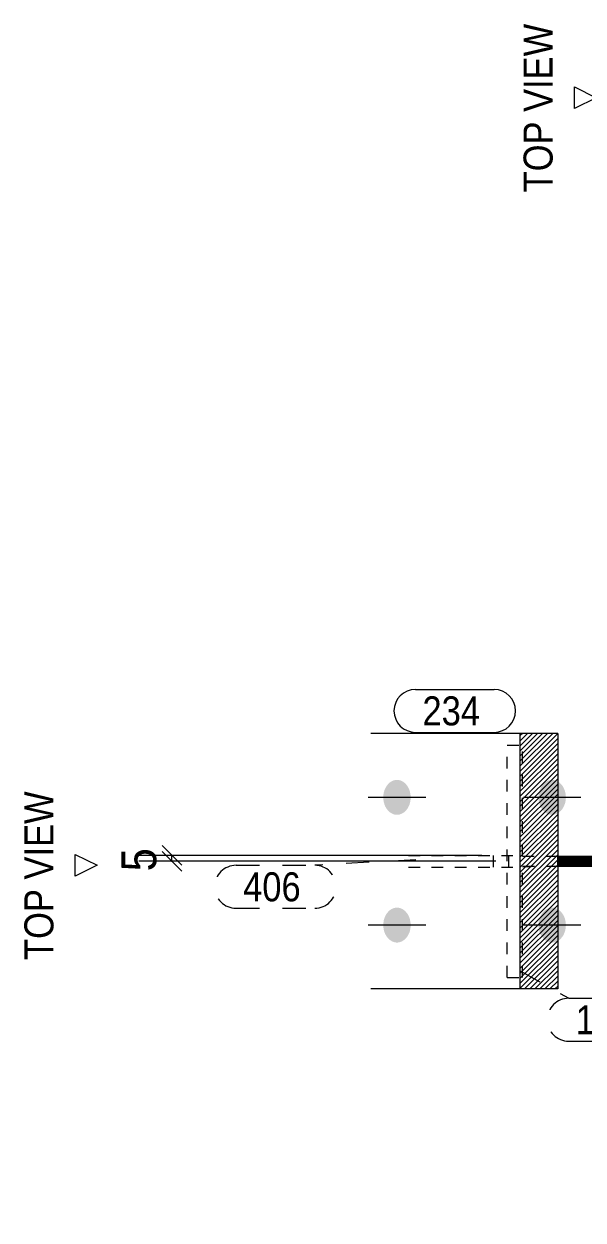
# Model space of a CAD drawing. Header units: millimetres. Extents: x 2 to 579, y 1 to 825.
# Drawn here: x 346.9 to 395, y 572.1 to 675.1 of the extents above; entities that cross this region are included whole.
import ezdxf

# ---------------------------------------------------------------- set-up
doc = ezdxf.new("R2010")
doc.units = ezdxf.units.MM
for name, pattern in [('XKITLINE00', [0]), ('XKITLINE01', [4, 1, -1, 1, -1]), ('XKITLINE02', [4, 2, -2]), ('XKITLINE03', [6, 3, -1, 1, -1])]:
    doc.linetypes.add(name, pattern=pattern)
for name, color, linetype, lineweight in [('Bolt', 3, 'Continuous', 0), ('Dimensions', 7, 'Continuous', 0), ('OtherObjectType', 7, 'Continuous', 0), ('Part', 2, 'Continuous', 0), ('PartMark', 7, 'Continuous', 0)]:
    doc.layers.add(name, color=color, linetype=linetype, lineweight=lineweight)
doc.styles.add('ARIAL', font='ARIAL.TTF')

# ---------------------------------------------------------------- blocks, each defined once
blk = doc.blocks.new('*A4')
at = {"layer": 'Part', "color": 7, "linetype": 'XKITLINE00', "lineweight": 0}
for p, q in [((389.75, 614.03), (389.56, 613.85)), ((390.18, 614.03), (389.56, 613.41)), ((390.62, 614.03), (389.56, 612.98)), ((391.05, 614.03), (389.56, 612.54)), ((391.49, 614.03), (389.56, 612.11)), ((391.92, 614.03), (389.56, 611.67)), ((392.36, 614.03), (389.56, 611.24)), ((392.79, 614.03), (389.56, 610.8)), ((392.79, 613.6), (389.56, 610.37)), ((392.79, 613.16), (389.56, 609.93)), ((392.79, 612.73), (389.56, 609.5)), ((392.79, 612.29), (389.56, 609.06)), ((392.79, 611.86), (389.56, 608.63)), ((392.79, 611.42), (389.56, 608.19)), ((392.79, 610.99), (389.56, 607.76)), ((392.79, 610.55), (389.56, 607.32)), ((392.79, 610.12), (389.56, 606.89)), ((392.79, 609.68), (389.56, 606.45)), ((392.79, 609.25), (389.56, 606.01)), ((392.79, 608.81), (389.56, 605.58)), ((392.79, 608.38), (389.56, 605.14)), ((392.79, 607.94), (389.56, 604.71)), ((392.79, 607.5), (389.56, 604.27)), ((392.79, 607.07), (389.56, 603.84)), ((392.79, 606.63), (389.56, 603.4)), ((392.79, 606.2), (389.56, 602.97)), ((392.79, 605.76), (389.56, 602.53)), ((392.79, 605.33), (389.56, 602.1)), ((392.79, 604.89), (389.56, 601.66)), ((392.79, 604.46), (389.56, 601.23)), ((392.79, 604.02), (389.56, 600.79)), ((392.79, 603.59), (389.56, 600.36)), ((392.79, 603.15), (389.56, 599.92)), ((392.79, 602.72), (389.56, 599.49)), ((392.79, 602.28), (389.56, 599.05)), ((392.79, 601.85), (389.56, 598.62)), ((392.79, 601.41), (389.56, 598.18)), ((392.79, 600.98), (389.56, 597.75)), ((392.79, 600.54), (389.56, 597.31)), ((392.79, 600.11), (389.56, 596.88)), ((392.79, 599.67), (389.56, 596.44)), ((392.79, 599.24), (389.56, 596.01)), ((392.79, 598.8), (389.56, 595.57)), ((392.79, 598.37), (389.56, 595.14)), ((392.79, 597.93), (389.56, 594.7)), ((392.79, 597.5), (389.56, 594.27)), ((392.79, 597.06), (389.56, 593.83)), ((392.79, 596.63), (389.56, 593.4)), ((392.79, 596.19), (389.56, 592.96)), ((392.79, 595.76), (389.56, 592.52)), ((392.79, 595.32), (389.56, 592.09)), ((392.79, 594.89), (389.94, 592.03)), ((392.79, 594.45), (390.38, 592.03)), ((392.79, 594.01), (390.81, 592.03)), ((392.79, 593.58), (391.25, 592.03)), ((392.79, 593.14), (391.68, 592.03)), ((392.79, 592.71), (392.12, 592.03)), ((392.79, 592.27), (392.55, 592.03))]:
    blk.add_line(p, q, dxfattribs=at)
blk = doc.blocks.new('*A5')
at = {"layer": 'Part', "color": 7, "linetype": 'XKITLINE00', "lineweight": 0}
for p, q in [((393.63, 602.58), (392.79, 603.42)), ((393.51, 602.58), (392.79, 603.3)), ((393.39, 602.58), (392.79, 603.18)), ((393.27, 602.58), (392.79, 603.06)), ((393.15, 602.58), (392.79, 602.93)), ((393.02, 602.58), (392.79, 602.81)), ((393.75, 602.58), (392.85, 603.48)), ((393.87, 602.58), (392.97, 603.48)), ((393.99, 602.58), (393.09, 603.48)), ((394.12, 602.58), (393.22, 603.48)), ((394.24, 602.58), (393.34, 603.48)), ((394.36, 602.58), (393.46, 603.48)), ((394.48, 602.58), (393.58, 603.48)), ((394.6, 602.58), (393.7, 603.48)), ((394.72, 602.58), (393.82, 603.48)), ((394.84, 602.58), (393.94, 603.48)), ((394.96, 602.58), (394.06, 603.48)), ((395.09, 602.58), (394.19, 603.48)), ((395.21, 602.58), (394.31, 603.48)), ((395.33, 602.58), (394.43, 603.48)), ((395.45, 602.58), (394.55, 603.48)), ((395.57, 602.58), (394.67, 603.48)), ((395.69, 602.58), (394.79, 603.48)), ((395.81, 602.58), (394.91, 603.48)), ((395.93, 602.58), (395.03, 603.48)), ((396.06, 602.58), (395.16, 603.48)), ((396.18, 602.58), (395.28, 603.48)), ((396.3, 602.58), (395.4, 603.48)), ((396.42, 602.58), (395.52, 603.48)), ((396.54, 602.58), (395.64, 603.48)), ((396.66, 602.58), (395.76, 603.48)), ((396.78, 602.58), (395.88, 603.48)), ((396.9, 602.58), (396, 603.48)), ((397.03, 602.58), (396.13, 603.48)), ((397.15, 602.58), (396.25, 603.48)), ((397.27, 602.58), (396.37, 603.48)), ((397.39, 602.58), (396.49, 603.48)), ((397.51, 602.58), (396.61, 603.48)), ((397.63, 602.58), (396.73, 603.48)), ((397.75, 602.58), (396.85, 603.48)), ((397.87, 602.58), (396.97, 603.48)), ((398, 602.58), (397.1, 603.48)), ((398.12, 602.58), (397.22, 603.48)), ((398.24, 602.58), (397.34, 603.48)), ((398.36, 602.58), (397.46, 603.48)), ((398.48, 602.58), (397.58, 603.48)), ((398.6, 602.58), (397.7, 603.48)), ((398.72, 602.58), (397.82, 603.48)), ((398.84, 602.58), (397.94, 603.48)), ((398.96, 602.58), (398.06, 603.48)), ((399.09, 602.58), (398.19, 603.48)), ((399.21, 602.58), (398.31, 603.48)), ((399.33, 602.58), (398.43, 603.48)), ((399.45, 602.58), (398.55, 603.48)), ((399.57, 602.58), (398.67, 603.48)), ((399.69, 602.58), (398.79, 603.48)), ((399.81, 602.58), (398.91, 603.48)), ((399.93, 602.58), (399.03, 603.48)), ((400.06, 602.58), (399.16, 603.48)), ((400.18, 602.58), (399.28, 603.48)), ((400.3, 602.58), (399.4, 603.48)), ((400.42, 602.58), (399.52, 603.48)), ((400.54, 602.58), (399.64, 603.48)), ((400.66, 602.58), (399.76, 603.48)), ((400.78, 602.58), (399.88, 603.48)), ((400.9, 602.58), (400, 603.48)), ((401.03, 602.58), (400.13, 603.48)), ((401.15, 602.58), (400.25, 603.48)), ((401.27, 602.58), (400.37, 603.48)), ((401.39, 602.58), (400.49, 603.48)), ((401.51, 602.58), (400.61, 603.48)), ((401.63, 602.58), (400.73, 603.48)), ((401.75, 602.58), (400.85, 603.48)), ((401.87, 602.58), (400.97, 603.48)), ((402, 602.58), (401.1, 603.48)), ((402.12, 602.58), (401.22, 603.48)), ((402.24, 602.58), (401.34, 603.48)), ((402.36, 602.58), (401.46, 603.48)), ((402.48, 602.58), (401.58, 603.48)), ((402.6, 602.58), (401.7, 603.48)), ((402.72, 602.58), (401.82, 603.48)), ((402.84, 602.58), (401.94, 603.48)), ((402.97, 602.58), (402.07, 603.48)), ((403.09, 602.58), (402.19, 603.48)), ((403.21, 602.58), (402.31, 603.48)), ((403.33, 602.58), (402.43, 603.48)), ((403.45, 602.58), (402.55, 603.48)), ((403.57, 602.58), (402.67, 603.48)), ((403.69, 602.58), (402.79, 603.48)), ((403.81, 602.58), (402.91, 603.48)), ((403.94, 602.58), (403.04, 603.48)), ((404.06, 602.58), (403.16, 603.48)), ((404.18, 602.58), (403.28, 603.48)), ((404.3, 602.58), (403.4, 603.48)), ((404.42, 602.58), (403.52, 603.48)), ((404.54, 602.58), (403.64, 603.48)), ((404.66, 602.58), (403.76, 603.48)), ((404.78, 602.58), (403.88, 603.48)), ((404.91, 602.58), (404.01, 603.48)), ((405.03, 602.58), (404.13, 603.48)), ((405.15, 602.58), (404.25, 603.48)), ((405.27, 602.58), (404.37, 603.48)), ((405.39, 602.58), (404.49, 603.48)), ((405.51, 602.58), (404.61, 603.48)), ((405.63, 602.58), (404.73, 603.48)), ((405.75, 602.58), (404.85, 603.48)), ((405.88, 602.58), (404.98, 603.48)), ((406, 602.58), (405.1, 603.48)), ((406.12, 602.58), (405.22, 603.48)), ((406.24, 602.58), (405.34, 603.48)), ((406.36, 602.58), (405.46, 603.48)), ((406.48, 602.58), (405.58, 603.48)), ((406.6, 602.58), (405.7, 603.48)), ((406.72, 602.58), (405.82, 603.48)), ((406.85, 602.58), (405.95, 603.48)), ((406.97, 602.58), (406.07, 603.48)), ((407.09, 602.58), (406.19, 603.48)), ((407.21, 602.58), (406.31, 603.48)), ((407.33, 602.58), (406.43, 603.48)), ((407.45, 602.58), (406.55, 603.48)), ((407.57, 602.58), (406.67, 603.48)), ((407.69, 602.58), (406.79, 603.48)), ((407.81, 602.58), (406.91, 603.48)), ((407.94, 602.58), (407.04, 603.48)), ((408.06, 602.58), (407.16, 603.48)), ((408.18, 602.58), (407.28, 603.48)), ((408.3, 602.58), (407.4, 603.48)), ((408.42, 602.58), (407.52, 603.48)), ((408.54, 602.58), (407.64, 603.48)), ((408.66, 602.58), (407.76, 603.48)), ((408.78, 602.58), (407.88, 603.48)), ((408.91, 602.58), (408.01, 603.48)), ((409.03, 602.58), (408.13, 603.48)), ((409.15, 602.58), (408.25, 603.48)), ((409.27, 602.58), (408.37, 603.48)), ((409.39, 602.58), (408.49, 603.48)), ((409.51, 602.58), (408.61, 603.48)), ((409.63, 602.58), (408.73, 603.48)), ((409.75, 602.58), (408.85, 603.48)), ((409.88, 602.58), (408.98, 603.48)), ((410, 602.58), (409.1, 603.48)), ((410.12, 602.58), (409.22, 603.48)), ((410.24, 602.58), (409.34, 603.48)), ((410.36, 602.58), (409.46, 603.48)), ((410.48, 602.58), (409.58, 603.48)), ((410.6, 602.58), (409.7, 603.48)), ((410.72, 602.58), (409.82, 603.48)), ((410.85, 602.58), (409.95, 603.48)), ((410.97, 602.58), (410.07, 603.48)), ((411.09, 602.58), (410.19, 603.48)), ((411.21, 602.58), (410.31, 603.48)), ((411.33, 602.58), (410.43, 603.48)), ((411.45, 602.58), (410.55, 603.48)), ((411.57, 602.58), (410.67, 603.48)), ((411.69, 602.58), (410.79, 603.48)), ((411.82, 602.58), (410.92, 603.48)), ((411.94, 602.58), (411.04, 603.48)), ((412.06, 602.58), (411.16, 603.48)), ((412.18, 602.58), (411.28, 603.48)), ((412.3, 602.58), (411.4, 603.48)), ((412.42, 602.58), (411.52, 603.48)), ((412.54, 602.58), (411.64, 603.48)), ((412.66, 602.58), (411.76, 603.48)), ((412.79, 602.58), (411.89, 603.48)), ((412.91, 602.58), (412.01, 603.48)), ((413.03, 602.58), (412.13, 603.48)), ((413.15, 602.58), (412.25, 603.48)), ((413.27, 602.58), (412.37, 603.48)), ((413.39, 602.58), (412.49, 603.48)), ((413.51, 602.58), (412.61, 603.48)), ((413.63, 602.58), (412.73, 603.48)), ((413.76, 602.58), (412.86, 603.48)), ((413.88, 602.58), (412.98, 603.48)), ((414, 602.58), (413.1, 603.48)), ((414.12, 602.58), (413.22, 603.48)), ((414.24, 602.58), (413.34, 603.48)), ((414.36, 602.58), (413.46, 603.48)), ((414.48, 602.58), (413.58, 603.48)), ((414.6, 602.58), (413.7, 603.48)), ((414.73, 602.58), (413.83, 603.48)), ((414.85, 602.58), (413.95, 603.48)), ((414.97, 602.58), (414.07, 603.48)), ((415.09, 602.58), (414.19, 603.48)), ((415.21, 602.58), (414.31, 603.48)), ((415.33, 602.58), (414.43, 603.48)), ((415.45, 602.58), (414.55, 603.48)), ((415.57, 602.58), (414.67, 603.48)), ((415.7, 602.58), (414.8, 603.48)), ((415.82, 602.58), (414.92, 603.48)), ((415.94, 602.58), (415.04, 603.48)), ((416.06, 602.58), (415.16, 603.48)), ((416.18, 602.58), (415.28, 603.48)), ((416.3, 602.58), (415.4, 603.48)), ((416.42, 602.58), (415.52, 603.48)), ((416.54, 602.58), (415.64, 603.48)), ((416.67, 602.58), (415.77, 603.48)), ((416.79, 602.58), (415.89, 603.48)), ((416.91, 602.58), (416.01, 603.48)), ((417.03, 602.58), (416.13, 603.48)), ((417.15, 602.58), (416.25, 603.48)), ((417.27, 602.58), (416.37, 603.48)), ((417.39, 602.58), (416.49, 603.48)), ((417.51, 602.58), (416.61, 603.48)), ((417.63, 602.58), (416.73, 603.48)), ((417.76, 602.58), (416.86, 603.48)), ((417.88, 602.58), (416.98, 603.48)), ((418, 602.58), (417.1, 603.48)), ((418.12, 602.58), (417.22, 603.48)), ((418.24, 602.58), (417.34, 603.48)), ((418.36, 602.58), (417.46, 603.48)), ((418.48, 602.58), (417.58, 603.48)), ((418.6, 602.58), (417.7, 603.48)), ((418.73, 602.58), (417.83, 603.48)), ((418.85, 602.58), (417.95, 603.48)), ((418.97, 602.58), (418.07, 603.48)), ((419.09, 602.58), (418.19, 603.48)), ((419.21, 602.58), (418.31, 603.48)), ((419.33, 602.58), (418.43, 603.48)), ((419.45, 602.58), (418.55, 603.48)), ((419.57, 602.58), (418.67, 603.48)), ((419.7, 602.58), (418.8, 603.48)), ((419.82, 602.58), (418.92, 603.48)), ((419.94, 602.58), (419.04, 603.48)), ((420.06, 602.58), (419.16, 603.48)), ((420.18, 602.58), (419.28, 603.48)), ((420.3, 602.58), (419.4, 603.48)), ((420.42, 602.58), (419.52, 603.48)), ((420.54, 602.58), (419.64, 603.48)), ((420.67, 602.58), (419.77, 603.48)), ((420.79, 602.58), (419.89, 603.48)), ((420.91, 602.58), (420.01, 603.48)), ((421.03, 602.58), (420.13, 603.48)), ((421.15, 602.58), (420.25, 603.48)), ((421.27, 602.58), (420.37, 603.48)), ((421.39, 602.58), (420.49, 603.48)), ((421.51, 602.58), (420.61, 603.48)), ((421.64, 602.58), (420.74, 603.48)), ((421.76, 602.58), (420.86, 603.48)), ((421.88, 602.58), (420.98, 603.48)), ((422, 602.58), (421.1, 603.48)), ((422.12, 602.58), (421.22, 603.48)), ((422.24, 602.58), (421.34, 603.48)), ((422.36, 602.58), (421.46, 603.48)), ((422.48, 602.58), (421.58, 603.48)), ((422.61, 602.58), (421.71, 603.48)), ((422.73, 602.58), (421.83, 603.48)), ((422.85, 602.58), (421.95, 603.48)), ((422.97, 602.58), (422.07, 603.48)), ((423.09, 602.58), (422.19, 603.48)), ((423.21, 602.58), (422.31, 603.48)), ((423.33, 602.58), (422.43, 603.48)), ((423.45, 602.58), (422.55, 603.48)), ((423.58, 602.58), (422.68, 603.48)), ((423.7, 602.58), (422.8, 603.48)), ((423.82, 602.58), (422.92, 603.48)), ((423.94, 602.58), (423.04, 603.48)), ((424.06, 602.58), (423.16, 603.48)), ((424.18, 602.58), (423.28, 603.48)), ((424.25, 602.63), (423.4, 603.48)), ((424.31, 602.69), (423.52, 603.48)), ((424.37, 602.75), (423.65, 603.48)), ((424.43, 602.82), (423.77, 603.48)), ((424.49, 602.88), (423.89, 603.48)), ((424.55, 602.94), (424.01, 603.48)), ((424.62, 603), (424.13, 603.48)), ((424.68, 603.06), (424.25, 603.48)), ((424.3, 602.58), (424.25, 602.63)), ((424.42, 602.58), (424.31, 602.69)), ((424.74, 603.12), (424.37, 603.48)), ((424.55, 602.58), (424.37, 602.75)), ((424.67, 602.58), (424.43, 602.82)), ((424.8, 603.18), (424.49, 603.48)), ((424.79, 602.58), (424.49, 602.88)), ((424.91, 602.58), (424.55, 602.94)), ((424.86, 603.24), (424.62, 603.48)), ((425.03, 602.58), (424.62, 603)), ((425.1, 602.63), (424.68, 603.06)), ((424.92, 603.3), (424.74, 603.48)), ((425.1, 602.75), (424.74, 603.12)), ((425.1, 602.87), (424.8, 603.18)), ((424.98, 603.36), (424.86, 603.48)), ((425.1, 603), (424.86, 603.24)), ((425.1, 603.12), (424.92, 603.3)), ((425.04, 603.42), (424.98, 603.48)), ((425.1, 603.24), (424.98, 603.36)), ((425.1, 603.36), (425.04, 603.42))]:
    blk.add_line(p, q, dxfattribs=at)
blk = doc.blocks.new('*A50')
at = {"layer": 'Bolt'}
for points in [[(380.14, 608.5), (380.14, 608.46), (380.13, 608.42), (380.13, 608.39), (380.13, 608.35), (380.12, 608.31), (380.12, 608.28), (380.11, 608.24), (380.11, 608.2), (380.1, 608.17), (380.09, 608.13), (380.09, 608.1), (380.08, 608.06), (380.07, 608.03), (380.06, 607.99), (380.05, 607.96), (380.04, 607.92), (380.02, 607.89), (380.01, 607.86), (380, 607.83), (379.98, 607.79), (379.97, 607.76), (379.95, 607.73), (379.94, 607.7), (379.92, 607.67), (379.91, 607.64), (379.89, 607.61), (379.87, 607.58), (379.85, 607.55), (379.83, 607.52), (379.81, 607.5), (379.79, 607.47), (379.77, 607.45), (379.75, 607.42), (379.73, 607.4), (379.71, 607.37), (379.68, 607.35), (379.66, 607.33), (379.64, 607.31), (379.61, 607.28), (379.59, 607.26), (379.56, 607.25), (379.54, 607.23), (379.51, 607.21), (379.49, 607.19), (379.46, 607.18), (379.44, 607.16), (379.41, 607.15), (379.38, 607.13), (379.36, 607.12), (379.33, 607.11), (379.3, 607.1), (379.27, 607.09), (379.25, 607.08), (379.22, 607.07), (379.19, 607.06), (379.16, 607.05), (379.13, 607.05), (379.1, 607.04), (379.07, 607.04), (379.05, 607.04), (379.02, 607.03), (378.99, 607.03), (378.96, 607.03), (378.93, 607.03), (378.9, 607.03), (378.87, 607.04), (378.84, 607.04), (378.81, 607.04), (378.79, 607.05), (378.76, 607.05), (378.73, 607.06), (378.7, 607.07), (378.67, 607.08), (378.64, 607.09), (378.62, 607.1), (378.59, 607.11), (378.56, 607.12), (378.54, 607.13), (378.51, 607.15), (378.48, 607.16), (378.46, 607.18), (378.43, 607.19), (378.4, 607.21), (378.38, 607.23), (378.35, 607.25), (378.33, 607.26), (378.3, 607.28), (378.28, 607.31), (378.26, 607.33), (378.23, 607.35), (378.21, 607.37), (378.19, 607.4), (378.17, 607.42), (378.15, 607.45), (378.13, 607.47), (378.11, 607.5), (378.09, 607.52), (378.07, 607.55), (378.05, 607.58), (378.03, 607.61), (378.01, 607.64), (378, 607.67), (377.98, 607.7), (377.96, 607.73), (377.95, 607.76), (377.93, 607.79), (377.92, 607.83), (377.91, 607.86), (377.89, 607.89), (377.88, 607.92), (377.87, 607.96), (377.86, 607.99), (377.85, 608.03), (377.84, 608.06), (377.83, 608.1), (377.82, 608.13), (377.82, 608.17), (377.81, 608.2), (377.8, 608.24), (377.8, 608.28), (377.79, 608.31), (377.79, 608.35), (377.79, 608.39), (377.78, 608.42), (377.78, 608.46), (377.78, 608.5), (377.78, 608.53), (377.78, 608.57), (377.78, 608.61), (377.78, 608.64), (377.79, 608.68), (377.79, 608.72), (377.79, 608.75), (377.8, 608.79), (377.8, 608.82), (377.81, 608.86), (377.82, 608.9), (377.82, 608.93), (377.83, 608.97), (377.84, 609), (377.85, 609.04), (377.86, 609.07), (377.87, 609.11), (377.88, 609.14), (377.89, 609.17), (377.91, 609.21), (377.92, 609.24), (377.93, 609.27), (377.95, 609.3), (377.96, 609.33), (377.98, 609.37), (378, 609.4), (378.01, 609.43), (378.03, 609.46), (378.05, 609.48), (378.07, 609.51), (378.09, 609.54), (378.11, 609.57), (378.13, 609.59), (378.15, 609.62), (378.17, 609.64), (378.19, 609.67), (378.21, 609.69), (378.23, 609.71), (378.26, 609.74), (378.28, 609.76), (378.3, 609.78), (378.33, 609.8), (378.35, 609.82), (378.38, 609.84), (378.4, 609.86), (378.43, 609.87), (378.46, 609.89), (378.48, 609.9), (378.51, 609.92), (378.54, 609.93), (378.56, 609.94), (378.59, 609.96), (378.62, 609.97), (378.64, 609.98), (378.67, 609.99), (378.7, 610), (378.73, 610), (378.76, 610.01), (378.79, 610.02), (378.81, 610.02), (378.84, 610.02), (378.87, 610.03), (378.9, 610.03), (378.93, 610.03), (378.96, 610.03), (378.99, 610.03), (379.02, 610.03), (379.05, 610.03), (379.07, 610.02), (379.1, 610.02), (379.13, 610.02), (379.16, 610.01), (379.19, 610), (379.22, 610), (379.25, 609.99), (379.27, 609.98), (379.3, 609.97), (379.33, 609.96), (379.36, 609.94), (379.38, 609.93), (379.41, 609.92), (379.44, 609.9), (379.46, 609.89), (379.49, 609.87), (379.51, 609.86), (379.54, 609.84), (379.56, 609.82), (379.59, 609.8), (379.61, 609.78), (379.64, 609.76), (379.66, 609.74), (379.68, 609.71), (379.71, 609.69), (379.73, 609.67), (379.75, 609.64), (379.77, 609.62), (379.79, 609.59), (379.81, 609.57), (379.83, 609.54), (379.85, 609.51), (379.87, 609.48), (379.89, 609.46), (379.91, 609.43), (379.92, 609.4), (379.94, 609.37), (379.95, 609.33), (379.97, 609.3), (379.98, 609.27), (380, 609.24), (380.01, 609.21), (380.02, 609.17), (380.04, 609.14), (380.05, 609.11), (380.06, 609.07), (380.07, 609.04), (380.08, 609), (380.09, 608.97), (380.09, 608.93), (380.1, 608.9), (380.11, 608.86), (380.11, 608.82), (380.12, 608.79), (380.12, 608.75), (380.13, 608.72), (380.13, 608.68), (380.13, 608.64), (380.14, 608.61), (380.14, 608.57), (380.14, 608.53)], [(393.49, 608.5), (393.49, 608.46), (393.48, 608.42), (393.48, 608.39), (393.48, 608.35), (393.47, 608.31), (393.47, 608.28), (393.46, 608.24), (393.46, 608.2), (393.45, 608.17), (393.44, 608.13), (393.44, 608.1), (393.43, 608.06), (393.42, 608.03), (393.41, 607.99), (393.4, 607.96), (393.39, 607.92), (393.37, 607.89), (393.36, 607.86), (393.35, 607.83), (393.33, 607.79), (393.32, 607.76), (393.3, 607.73), (393.29, 607.7), (393.27, 607.67), (393.26, 607.64), (393.24, 607.61), (393.22, 607.58), (393.2, 607.55), (393.18, 607.52), (393.16, 607.5), (393.14, 607.47), (393.12, 607.45), (393.1, 607.42), (393.08, 607.4), (393.06, 607.37), (393.03, 607.35), (393.01, 607.33), (392.99, 607.31), (392.96, 607.28), (392.94, 607.26), (392.91, 607.25), (392.89, 607.23), (392.86, 607.21), (392.84, 607.19), (392.81, 607.18), (392.79, 607.16), (392.76, 607.15), (392.73, 607.13), (392.71, 607.12), (392.68, 607.11), (392.65, 607.1), (392.62, 607.09), (392.6, 607.08), (392.57, 607.07), (392.54, 607.06), (392.51, 607.05), (392.48, 607.05), (392.45, 607.04), (392.42, 607.04), (392.4, 607.04), (392.37, 607.03), (392.34, 607.03), (392.31, 607.03), (392.28, 607.03), (392.25, 607.03), (392.22, 607.04), (392.19, 607.04), (392.17, 607.04), (392.14, 607.05), (392.11, 607.05), (392.08, 607.06), (392.05, 607.07), (392.02, 607.08), (392, 607.09), (391.97, 607.1), (391.94, 607.11), (391.91, 607.12), (391.89, 607.13), (391.86, 607.15), (391.83, 607.16), (391.81, 607.18), (391.78, 607.19), (391.75, 607.21), (391.73, 607.23), (391.7, 607.25), (391.68, 607.26), (391.65, 607.28), (391.63, 607.31), (391.61, 607.33), (391.58, 607.35), (391.56, 607.37), (391.54, 607.4), (391.52, 607.42), (391.5, 607.45), (391.48, 607.47), (391.46, 607.5), (391.44, 607.52), (391.42, 607.55), (391.4, 607.58), (391.38, 607.61), (391.36, 607.64), (391.35, 607.67), (391.33, 607.7), (391.31, 607.73), (391.3, 607.76), (391.28, 607.79), (391.27, 607.83), (391.26, 607.86), (391.24, 607.89), (391.23, 607.92), (391.22, 607.96), (391.21, 607.99), (391.2, 608.03), (391.19, 608.06), (391.18, 608.1), (391.17, 608.13), (391.17, 608.17), (391.16, 608.2), (391.15, 608.24), (391.15, 608.28), (391.14, 608.31), (391.14, 608.35), (391.14, 608.39), (391.13, 608.42), (391.13, 608.46), (391.13, 608.5), (391.13, 608.53), (391.13, 608.57), (391.13, 608.61), (391.13, 608.64), (391.14, 608.68), (391.14, 608.72), (391.14, 608.75), (391.15, 608.79), (391.15, 608.82), (391.16, 608.86), (391.17, 608.9), (391.17, 608.93), (391.18, 608.97), (391.19, 609), (391.2, 609.04), (391.21, 609.07), (391.22, 609.11), (391.23, 609.14), (391.24, 609.17), (391.26, 609.21), (391.27, 609.24), (391.28, 609.27), (391.3, 609.3), (391.31, 609.33), (391.33, 609.37), (391.35, 609.4), (391.36, 609.43), (391.38, 609.46), (391.4, 609.48), (391.42, 609.51), (391.44, 609.54), (391.46, 609.57), (391.48, 609.59), (391.5, 609.62), (391.52, 609.64), (391.54, 609.67), (391.56, 609.69), (391.58, 609.71), (391.61, 609.74), (391.63, 609.76), (391.65, 609.78), (391.68, 609.8), (391.7, 609.82), (391.73, 609.84), (391.75, 609.86), (391.78, 609.87), (391.81, 609.89), (391.83, 609.9), (391.86, 609.92), (391.89, 609.93), (391.91, 609.94), (391.94, 609.96), (391.97, 609.97), (392, 609.98), (392.02, 609.99), (392.05, 610), (392.08, 610), (392.11, 610.01), (392.14, 610.02), (392.17, 610.02), (392.19, 610.02), (392.22, 610.03), (392.25, 610.03), (392.28, 610.03), (392.31, 610.03), (392.34, 610.03), (392.37, 610.03), (392.4, 610.03), (392.42, 610.02), (392.45, 610.02), (392.48, 610.02), (392.51, 610.01), (392.54, 610), (392.57, 610), (392.6, 609.99), (392.62, 609.98), (392.65, 609.97), (392.68, 609.96), (392.71, 609.94), (392.73, 609.93), (392.76, 609.92), (392.79, 609.9), (392.81, 609.89), (392.84, 609.87), (392.86, 609.86), (392.89, 609.84), (392.91, 609.82), (392.94, 609.8), (392.96, 609.78), (392.99, 609.76), (393.01, 609.74), (393.03, 609.71), (393.06, 609.69), (393.08, 609.67), (393.1, 609.64), (393.12, 609.62), (393.14, 609.59), (393.16, 609.57), (393.18, 609.54), (393.2, 609.51), (393.22, 609.48), (393.24, 609.46), (393.26, 609.43), (393.27, 609.4), (393.29, 609.37), (393.3, 609.33), (393.32, 609.3), (393.33, 609.27), (393.35, 609.24), (393.36, 609.21), (393.37, 609.17), (393.39, 609.14), (393.4, 609.11), (393.41, 609.07), (393.42, 609.04), (393.43, 609), (393.44, 608.97), (393.44, 608.93), (393.45, 608.9), (393.46, 608.86), (393.46, 608.82), (393.47, 608.79), (393.47, 608.75), (393.48, 608.72), (393.48, 608.68), (393.48, 608.64), (393.49, 608.61), (393.49, 608.57), (393.49, 608.53)], [(380.14, 597.5), (380.14, 597.46), (380.13, 597.42), (380.13, 597.39), (380.13, 597.35), (380.12, 597.31), (380.12, 597.28), (380.11, 597.24), (380.11, 597.2), (380.1, 597.17), (380.09, 597.13), (380.09, 597.1), (380.08, 597.06), (380.07, 597.03), (380.06, 596.99), (380.05, 596.96), (380.04, 596.92), (380.02, 596.89), (380.01, 596.86), (380, 596.83), (379.98, 596.79), (379.97, 596.76), (379.95, 596.73), (379.94, 596.7), (379.92, 596.67), (379.91, 596.64), (379.89, 596.61), (379.87, 596.58), (379.85, 596.55), (379.83, 596.52), (379.81, 596.5), (379.79, 596.47), (379.77, 596.45), (379.75, 596.42), (379.73, 596.4), (379.71, 596.37), (379.68, 596.35), (379.66, 596.33), (379.64, 596.31), (379.61, 596.28), (379.59, 596.26), (379.56, 596.25), (379.54, 596.23), (379.51, 596.21), (379.49, 596.19), (379.46, 596.18), (379.44, 596.16), (379.41, 596.15), (379.38, 596.13), (379.36, 596.12), (379.33, 596.11), (379.3, 596.1), (379.27, 596.09), (379.25, 596.08), (379.22, 596.07), (379.19, 596.06), (379.16, 596.05), (379.13, 596.05), (379.1, 596.04), (379.07, 596.04), (379.05, 596.04), (379.02, 596.03), (378.99, 596.03), (378.96, 596.03), (378.93, 596.03), (378.9, 596.03), (378.87, 596.04), (378.84, 596.04), (378.81, 596.04), (378.79, 596.05), (378.76, 596.05), (378.73, 596.06), (378.7, 596.07), (378.67, 596.08), (378.64, 596.09), (378.62, 596.1), (378.59, 596.11), (378.56, 596.12), (378.54, 596.13), (378.51, 596.15), (378.48, 596.16), (378.46, 596.18), (378.43, 596.19), (378.4, 596.21), (378.38, 596.23), (378.35, 596.25), (378.33, 596.26), (378.3, 596.28), (378.28, 596.31), (378.26, 596.33), (378.23, 596.35), (378.21, 596.37), (378.19, 596.4), (378.17, 596.42), (378.15, 596.45), (378.13, 596.47), (378.11, 596.5), (378.09, 596.52), (378.07, 596.55), (378.05, 596.58), (378.03, 596.61), (378.01, 596.64), (378, 596.67), (377.98, 596.7), (377.96, 596.73), (377.95, 596.76), (377.93, 596.79), (377.92, 596.83), (377.91, 596.86), (377.89, 596.89), (377.88, 596.92), (377.87, 596.96), (377.86, 596.99), (377.85, 597.03), (377.84, 597.06), (377.83, 597.1), (377.82, 597.13), (377.82, 597.17), (377.81, 597.2), (377.8, 597.24), (377.8, 597.28), (377.79, 597.31), (377.79, 597.35), (377.79, 597.39), (377.78, 597.42), (377.78, 597.46), (377.78, 597.5), (377.78, 597.53), (377.78, 597.57), (377.78, 597.61), (377.78, 597.64), (377.79, 597.68), (377.79, 597.72), (377.79, 597.75), (377.8, 597.79), (377.8, 597.82), (377.81, 597.86), (377.82, 597.9), (377.82, 597.93), (377.83, 597.97), (377.84, 598), (377.85, 598.04), (377.86, 598.07), (377.87, 598.11), (377.88, 598.14), (377.89, 598.17), (377.91, 598.21), (377.92, 598.24), (377.93, 598.27), (377.95, 598.3), (377.96, 598.33), (377.98, 598.37), (378, 598.4), (378.01, 598.43), (378.03, 598.46), (378.05, 598.48), (378.07, 598.51), (378.09, 598.54), (378.11, 598.57), (378.13, 598.59), (378.15, 598.62), (378.17, 598.64), (378.19, 598.67), (378.21, 598.69), (378.23, 598.71), (378.26, 598.74), (378.28, 598.76), (378.3, 598.78), (378.33, 598.8), (378.35, 598.82), (378.38, 598.84), (378.4, 598.86), (378.43, 598.87), (378.46, 598.89), (378.48, 598.9), (378.51, 598.92), (378.54, 598.93), (378.56, 598.94), (378.59, 598.96), (378.62, 598.97), (378.64, 598.98), (378.67, 598.99), (378.7, 599), (378.73, 599), (378.76, 599.01), (378.79, 599.02), (378.81, 599.02), (378.84, 599.02), (378.87, 599.03), (378.9, 599.03), (378.93, 599.03), (378.96, 599.03), (378.99, 599.03), (379.02, 599.03), (379.05, 599.03), (379.07, 599.02), (379.1, 599.02), (379.13, 599.02), (379.16, 599.01), (379.19, 599), (379.22, 599), (379.25, 598.99), (379.27, 598.98), (379.3, 598.97), (379.33, 598.96), (379.36, 598.94), (379.38, 598.93), (379.41, 598.92), (379.44, 598.9), (379.46, 598.89), (379.49, 598.87), (379.51, 598.86), (379.54, 598.84), (379.56, 598.82), (379.59, 598.8), (379.61, 598.78), (379.64, 598.76), (379.66, 598.74), (379.68, 598.71), (379.71, 598.69), (379.73, 598.67), (379.75, 598.64), (379.77, 598.62), (379.79, 598.59), (379.81, 598.57), (379.83, 598.54), (379.85, 598.51), (379.87, 598.48), (379.89, 598.46), (379.91, 598.43), (379.92, 598.4), (379.94, 598.37), (379.95, 598.33), (379.97, 598.3), (379.98, 598.27), (380, 598.24), (380.01, 598.21), (380.02, 598.17), (380.04, 598.14), (380.05, 598.11), (380.06, 598.07), (380.07, 598.04), (380.08, 598), (380.09, 597.97), (380.09, 597.93), (380.1, 597.9), (380.11, 597.86), (380.11, 597.82), (380.12, 597.79), (380.12, 597.75), (380.13, 597.72), (380.13, 597.68), (380.13, 597.64), (380.14, 597.61), (380.14, 597.57), (380.14, 597.53)], [(393.49, 597.5), (393.49, 597.46), (393.48, 597.42), (393.48, 597.39), (393.48, 597.35), (393.47, 597.31), (393.47, 597.28), (393.46, 597.24), (393.46, 597.2), (393.45, 597.17), (393.44, 597.13), (393.44, 597.1), (393.43, 597.06), (393.42, 597.03), (393.41, 596.99), (393.4, 596.96), (393.39, 596.92), (393.37, 596.89), (393.36, 596.86), (393.35, 596.83), (393.33, 596.79), (393.32, 596.76), (393.3, 596.73), (393.29, 596.7), (393.27, 596.67), (393.26, 596.64), (393.24, 596.61), (393.22, 596.58), (393.2, 596.55), (393.18, 596.52), (393.16, 596.5), (393.14, 596.47), (393.12, 596.45), (393.1, 596.42), (393.08, 596.4), (393.06, 596.37), (393.03, 596.35), (393.01, 596.33), (392.99, 596.31), (392.96, 596.28), (392.94, 596.26), (392.91, 596.25), (392.89, 596.23), (392.86, 596.21), (392.84, 596.19), (392.81, 596.18), (392.79, 596.16), (392.76, 596.15), (392.73, 596.13), (392.71, 596.12), (392.68, 596.11), (392.65, 596.1), (392.62, 596.09), (392.6, 596.08), (392.57, 596.07), (392.54, 596.06), (392.51, 596.05), (392.48, 596.05), (392.45, 596.04), (392.42, 596.04), (392.4, 596.04), (392.37, 596.03), (392.34, 596.03), (392.31, 596.03), (392.28, 596.03), (392.25, 596.03), (392.22, 596.04), (392.19, 596.04), (392.17, 596.04), (392.14, 596.05), (392.11, 596.05), (392.08, 596.06), (392.05, 596.07), (392.02, 596.08), (392, 596.09), (391.97, 596.1), (391.94, 596.11), (391.91, 596.12), (391.89, 596.13), (391.86, 596.15), (391.83, 596.16), (391.81, 596.18), (391.78, 596.19), (391.75, 596.21), (391.73, 596.23), (391.7, 596.25), (391.68, 596.26), (391.65, 596.28), (391.63, 596.31), (391.61, 596.33), (391.58, 596.35), (391.56, 596.37), (391.54, 596.4), (391.52, 596.42), (391.5, 596.45), (391.48, 596.47), (391.46, 596.5), (391.44, 596.52), (391.42, 596.55), (391.4, 596.58), (391.38, 596.61), (391.36, 596.64), (391.35, 596.67), (391.33, 596.7), (391.31, 596.73), (391.3, 596.76), (391.28, 596.79), (391.27, 596.83), (391.26, 596.86), (391.24, 596.89), (391.23, 596.92), (391.22, 596.96), (391.21, 596.99), (391.2, 597.03), (391.19, 597.06), (391.18, 597.1), (391.17, 597.13), (391.17, 597.17), (391.16, 597.2), (391.15, 597.24), (391.15, 597.28), (391.14, 597.31), (391.14, 597.35), (391.14, 597.39), (391.13, 597.42), (391.13, 597.46), (391.13, 597.5), (391.13, 597.53), (391.13, 597.57), (391.13, 597.61), (391.13, 597.64), (391.14, 597.68), (391.14, 597.72), (391.14, 597.75), (391.15, 597.79), (391.15, 597.82), (391.16, 597.86), (391.17, 597.9), (391.17, 597.93), (391.18, 597.97), (391.19, 598), (391.2, 598.04), (391.21, 598.07), (391.22, 598.11), (391.23, 598.14), (391.24, 598.17), (391.26, 598.21), (391.27, 598.24), (391.28, 598.27), (391.3, 598.3), (391.31, 598.33), (391.33, 598.37), (391.35, 598.4), (391.36, 598.43), (391.38, 598.46), (391.4, 598.48), (391.42, 598.51), (391.44, 598.54), (391.46, 598.57), (391.48, 598.59), (391.5, 598.62), (391.52, 598.64), (391.54, 598.67), (391.56, 598.69), (391.58, 598.71), (391.61, 598.74), (391.63, 598.76), (391.65, 598.78), (391.68, 598.8), (391.7, 598.82), (391.73, 598.84), (391.75, 598.86), (391.78, 598.87), (391.81, 598.89), (391.83, 598.9), (391.86, 598.92), (391.89, 598.93), (391.91, 598.94), (391.94, 598.96), (391.97, 598.97), (392, 598.98), (392.02, 598.99), (392.05, 599), (392.08, 599), (392.11, 599.01), (392.14, 599.02), (392.17, 599.02), (392.19, 599.02), (392.22, 599.03), (392.25, 599.03), (392.28, 599.03), (392.31, 599.03), (392.34, 599.03), (392.37, 599.03), (392.4, 599.03), (392.42, 599.02), (392.45, 599.02), (392.48, 599.02), (392.51, 599.01), (392.54, 599), (392.57, 599), (392.6, 598.99), (392.62, 598.98), (392.65, 598.97), (392.68, 598.96), (392.71, 598.94), (392.73, 598.93), (392.76, 598.92), (392.79, 598.9), (392.81, 598.89), (392.84, 598.87), (392.86, 598.86), (392.89, 598.84), (392.91, 598.82), (392.94, 598.8), (392.96, 598.78), (392.99, 598.76), (393.01, 598.74), (393.03, 598.71), (393.06, 598.69), (393.08, 598.67), (393.1, 598.64), (393.12, 598.62), (393.14, 598.59), (393.16, 598.57), (393.18, 598.54), (393.2, 598.51), (393.22, 598.48), (393.24, 598.46), (393.26, 598.43), (393.27, 598.4), (393.29, 598.37), (393.3, 598.33), (393.32, 598.3), (393.33, 598.27), (393.35, 598.24), (393.36, 598.21), (393.37, 598.17), (393.39, 598.14), (393.4, 598.11), (393.41, 598.07), (393.42, 598.04), (393.43, 598), (393.44, 597.97), (393.44, 597.93), (393.45, 597.9), (393.46, 597.86), (393.46, 597.82), (393.47, 597.79), (393.47, 597.75), (393.48, 597.72), (393.48, 597.68), (393.48, 597.64), (393.49, 597.61), (393.49, 597.57), (393.49, 597.53)]]:
    blk.add_hatch(color=3, dxfattribs=at).paths.add_polyline_path(points, flags=17)
at = {"layer": 'Bolt', "color": 3, "linetype": 'XKITLINE00', "lineweight": 0}
for p, q in [((381.44, 608.53), (376.48, 608.53)), ((394.79, 608.53), (389.83, 608.53)), ((381.44, 597.53), (376.48, 597.53)), ((394.79, 597.53), (389.83, 597.53))]:
    blk.add_line(p, q, dxfattribs=at)
blk = doc.blocks.new('*A52')
at = {"layer": 'Part', "color": 2, "linetype": 'XKITLINE00', "lineweight": 0}
for p, q in [((392.79, 614.03), (376.71, 614.03)), ((389.56, 592.03), (389.56, 614.03)), ((392.79, 614.03), (392.79, 592.03)), ((392.79, 592.03), (376.71, 592.03))]:
    blk.add_line(p, q, dxfattribs=at)
blk = doc.blocks.new('*A53')
at = {"layer": 'Part', "color": 7, "linetype": 'XKITLINE01', "lineweight": 0}
for p, q in [((379.94, 603.53), (389.09, 603.53)), ((387.27, 602.53), (387.27, 603.53)), ((388.59, 602.53), (388.59, 603.53)), ((379.94, 602.53), (389.09, 602.53))]:
    blk.add_line(p, q, dxfattribs=at)
blk = doc.blocks.new('*A54')
at = {"layer": 'Part', "color": 7, "linetype": 'XKITLINE01', "lineweight": 0}
for p, q in [((388.45, 613.03), (390.5, 613.03)), ((388.45, 593.03), (388.45, 613.03)), ((389.76, 603.48), (389.76, 613.03)), ((389.76, 603.48), (392.79, 603.48)), ((392.79, 602.58), (389.76, 602.58)), ((389.76, 602.58), (390.5, 602.58)), ((389.76, 593.03), (389.76, 602.58)), ((388.45, 593.03), (390.5, 593.03))]:
    blk.add_line(p, q, dxfattribs=at)
at = {"layer": 'Part', "color": 2, "linetype": 'XKITLINE00', "lineweight": 0}
for p, q in [((392.79, 603.48), (425.1, 603.48)), ((392.79, 602.58), (392.79, 603.48)), ((425.1, 602.58), (392.79, 602.58)), ((425.1, 603.48), (425.1, 602.58)), ((425.1, 602.58), (425.1, 602.58))]:
    blk.add_line(p, q, dxfattribs=at)
at = {"layer": 'Part', "color": 7, "linetype": 'XKITLINE03', "lineweight": 0}
blk.add_line((410.73, 603.03), (411.69, 603.03), dxfattribs=at)
blk = doc.blocks.new('*A136')
at = {"layer": 'OtherObjectType', "color": 7, "linetype": 'XKITLINE00', "lineweight": 0}
for p, q in [((394.23, 667.84), (394.23, 669.72)), ((394.23, 669.72), (396.1, 668.78)), ((396.1, 668.78), (394.23, 667.84)), ((396.1, 668.78), (396.1, 668.78)), ((437.66, 641.36), (438.6, 643.23)), ((438.6, 643.23), (439.54, 641.36)), ((438.6, 643.23), (438.6, 643.23)), ((439.54, 641.36), (437.66, 641.36)), ((430.45, 629.23), (437.5, 629.23))]:
    blk.add_line(p, q, dxfattribs=at)
at = {"layer": 'OtherObjectType', "color": 7, "style": 'ARIAL', "width": 0.85}
blk.add_text('TOP VIEW', height=2.5, rotation=90, dxfattribs=at).set_placement((392.35, 660.63))
for s, p in [('FRONT VIEW', (428.14, 636.98)), ('A', (430.45, 629.98)), ('A', (435.28, 629.98)), ('-', (433.42, 629.98))]:
    blk.add_text(s, height=2.5, dxfattribs=at).set_placement(p)
blk = doc.blocks.new('*A156')
at = {"layer": 'Dimensions', "color": 7, "linetype": 'XKITLINE00', "lineweight": 0}
for p, q in [((358.75, 604.38), (360.45, 602.68)), ((358.75, 603.88), (360.45, 602.18)), ((386.27, 603.53), (356.75, 603.53)), ((387.45, 603.03), (356.75, 603.03)), ((359.6, 603.03), (359.6, 603.53))]:
    blk.add_line(p, q, dxfattribs=at)
at = {"layer": 'Dimensions', "color": 3}
for p in [(359.6, 603.53), (359.6, 603.03)]:
    blk.add_point(p, dxfattribs=at)
at = {"layer": 'Dimensions', "color": 3, "style": 'ARIAL', "width": 0.85}
blk.add_text('5', height=3, rotation=90.0002, dxfattribs=at).set_placement((358.25, 602.17))
blk = doc.blocks.new('*A159')
at = {"layer": 'PartMark', "color": 7, "linetype": 'XKITLINE02', "lineweight": 0}
for p, q in [((389.5, 593.62), (393.74, 591.23)), ((393.74, 591.23), (400.5, 591.23)), ((393.74, 587.53), (400.5, 587.53))]:
    blk.add_line(p, q, dxfattribs=at)
for centre, start, end in [((393.74, 589.38), 90, 270), ((400.5, 589.38), 270, 90)]:
    blk.add_arc(centre, 1.85, start, end, dxfattribs=at)
at = {"layer": 'PartMark', "color": 3, "style": 'ARIAL', "width": 0.85}
blk.add_text('110', height=2.5, dxfattribs=at).set_placement((394.34, 588.13))
blk = doc.blocks.new('*A160')
at = {"layer": 'PartMark', "color": 7, "linetype": 'XKITLINE02', "lineweight": 0}
for p, q in [((365.12, 602.68), (371.88, 602.68)), ((380.57, 603.16), (371.88, 602.68)), ((365.12, 598.98), (371.88, 598.98))]:
    blk.add_line(p, q, dxfattribs=at)
for centre, start, end in [((365.12, 600.83), 90, 270), ((371.88, 600.83), 270, 90)]:
    blk.add_arc(centre, 1.85, start, end, dxfattribs=at)
at = {"layer": 'PartMark', "color": 3, "style": 'ARIAL', "width": 0.85}
blk.add_text('406', height=2.5, dxfattribs=at).set_placement((365.72, 599.58))
blk = doc.blocks.new('*A161')
at = {"layer": 'PartMark', "color": 7, "linetype": 'XKITLINE00', "lineweight": 0}
for p, q in [((380.55, 617.83), (387.31, 617.83)), ((380.55, 614.13), (387.31, 614.13))]:
    blk.add_line(p, q, dxfattribs=at)
for centre, start, end in [((380.55, 615.98), 90, 270), ((387.31, 615.98), 270, 90)]:
    blk.add_arc(centre, 1.85, start, end, dxfattribs=at)
at = {"layer": 'PartMark', "color": 3, "style": 'ARIAL', "width": 0.85}
blk.add_text('234', height=2.5, dxfattribs=at).set_placement((381.15, 614.73))
blk = doc.blocks.new('*A163')
at = {"layer": 'OtherObjectType', "color": 7, "linetype": 'XKITLINE00', "lineweight": 0}
for p, q in [((351.27, 601.74), (351.27, 603.62)), ((351.27, 603.62), (353.15, 602.68)), ((353.15, 602.68), (351.27, 601.74)), ((353.15, 602.68), (353.15, 602.68)), ((411.44, 584.26), (412.38, 586.13)), ((412.38, 586.13), (413.31, 584.26)), ((412.38, 586.13), (412.38, 586.13)), ((413.31, 584.26), (411.44, 584.26)), ((404.22, 572.13), (411.28, 572.13))]:
    blk.add_line(p, q, dxfattribs=at)
at = {"layer": 'OtherObjectType', "color": 7, "style": 'ARIAL', "width": 0.85}
blk.add_text('TOP VIEW', height=2.5, rotation=90, dxfattribs=at).set_placement((349.4, 594.53))
for s, p in [('FRONT VIEW', (401.91, 579.88)), ('B', (404.22, 572.88)), ('B', (409.05, 572.88)), ('-', (407.2, 572.88))]:
    blk.add_text(s, height=2.5, dxfattribs=at).set_placement(p)

msp = doc.modelspace()

# ---------------------------------------------------------------- block references
at = {"lineweight": 0}
for name in ['*A161', '*A52', '*A4', '*A54', '*A50', '*A156', '*A160', '*A53', '*A5', '*A159']:
    msp.add_blockref(name, (0, 0), dxfattribs=at)
at = {"layer": 'OtherObjectType', "lineweight": 0}
for name in ['*A136', '*A163']:
    msp.add_blockref(name, (0, 0), dxfattribs=at)

doc.saveas('drawing.dxf')
